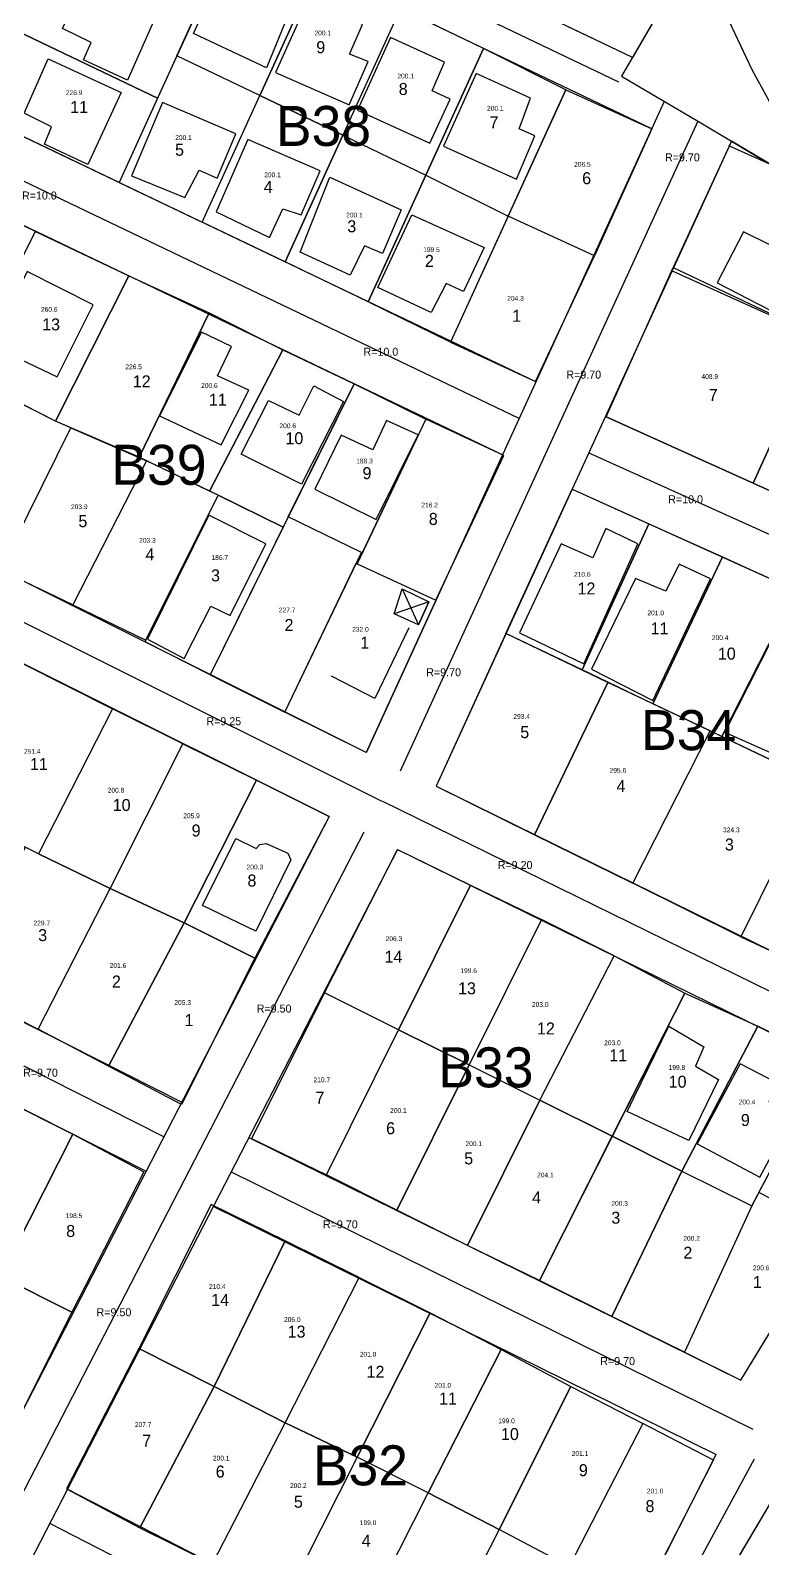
# Model space of a CAD drawing. Header units: inches. Extents: x 461960 to 463067, y 992848 to 993579.
# Drawn here: x 462111.5 to 462203.1, y 993290.6 to 993480.3 of the extents above; entities that cross this region are included whole.
import ezdxf

# ---------------------------------------------------------------- set-up
doc = ezdxf.new("R2010")
doc.units = ezdxf.units.IN
doc.header["$MEASUREMENT"] = 0
for name, color, linetype in [('bulding', 56, 'Continuous'), ('fence', 6, 'Continuous'), ('road', 1, 'Continuous'), ('septic tank', 7, 'Continuous'), ('text', 55, 'Continuous')]:
    doc.layers.add(name, color=color, linetype=linetype)
doc.layers.add('H', color=7, linetype='Continuous', lineweight=100)
doc.layers.add('R', color=2, linetype='Continuous', lineweight=30)

msp = doc.modelspace()

# ---------------------------------------------------------------- linework, layer by layer
at = {"layer": 'bulding', "color": 17}
for points, elevation in [([(462141.05, 993475.65), (462131.94, 993479.93), (462136.05, 993489.01), (462142.82, 993485.92), (462141.22, 993482.32), (462143.4, 993481.33)], 2501.05), ([(462118.69, 993487.29), (462127.72, 993483.2), (462123.67, 993474.11), (462118.18, 993476.62), (462119.13, 993478.81), (462115.53, 993480.56)], 2503.08), ([(462146.28, 993484.14), (462142.18, 993475.06), (462151.37, 993470.99), (462153.78, 993476.42), (462151.45, 993477.34), (462153.05, 993481.05)], 2500.5), ([(462156.56, 993479.44), (462152.45, 993470.36), (462161.46, 993466.22), (462164.04, 993471.7), (462161.78, 993472.77), (462163.32, 993476.35)], 2499.06), ([(462113.74, 993476.75), (462122.88, 993472.56), (462118.69, 993463.55), (462113.29, 993466.09), (462114.18, 993468.27), (462110.74, 993469.98)], 2505.26), ([(462167.28, 993474.93), (462163.18, 993465.86), (462172.33, 993461.72), (462174.63, 993467.13), (462172.64, 993468.02), (462174.05, 993471.85)], 2497.89), ([(462128.06, 993471.29), (462124.17, 993462.14), (462130.82, 993459.42), (462132.61, 993462.83), (462134.88, 993461.86), (462137.23, 993467.39)], 2502.12), ([(462138.71, 993466.66), (462134.75, 993457.63), (462141.43, 993454.41), (462143.09, 993458), (462145.39, 993457.28), (462147.77, 993462.75)], 2501.18), ([(462145.27, 993452.6), (462148.96, 993461.99), (462157.9, 993457.9), (462155.56, 993452.44), (462153.3, 993453.37), (462151.5, 993449.74), (462145.27, 993452.6)], 2499.64), ([(462154.98, 993448.2), (462159.21, 993457.28), (462168.26, 993453.19), (462165.67, 993447.67), (462163.52, 993448.67), (462161.64, 993445.06)], 2499), ([(462210.64, 993453), (462205.23, 993455.62), (462203.98, 993453.5), (462200.72, 993455.15), (462197.42, 993448.77), (462206.63, 993444.03)], 2491.69), ([(462114.87, 993437), (462119.36, 993446.03), (462111.11, 993450.17), (462106.63, 993440.95)], 2503.2), ([(462132.93, 993442.6), (462127.66, 993432.13), (462135.4, 993428.51), (462138.84, 993435.35), (462134.92, 993437.14), (462136.69, 993440.82)], 2501.82), ([(462137.89, 993427.36), (462141.29, 993434.04), (462145.15, 993432.24), (462146.97, 993435.88), (462150.69, 993433.95), (462145.42, 993423.59)], 2500.11), ([(462147.08, 993422.97), (462154.76, 993419.17), (462160.01, 993429.75), (462156.06, 993431.55), (462154.33, 993427.9), (462150.41, 993429.74)], 2498.9), ([(462126.16, 993404.21), (462130.75, 993401.83), (462134.07, 993408.34), (462136.52, 993407.17), (462140.98, 993416.15), (462133.82, 993419.73)], 2501.02), ([(462187.5, 993416.13), (462183.48, 993418.05), (462181.86, 993414.38), (462177.9, 993416.15), (462172.68, 993405.02), (462180.74, 993401.16)], 2493.94), ([(462196.59, 993411.76), (462192.65, 993413.62), (462190.99, 993410.22), (462187.21, 993411.83), (462181.71, 993400.49), (462189.35, 993396.57)], 2492.42), ([(462207.97, 993388.33), (462198.36, 993392.56), (462205.85, 993407.27), (462214.91, 993403.14)], 2489.85), ([(462133.03, 993370.92), (462137.2, 993379.33), (462139.75, 993378.07), (462140.21, 993378.55), (462141.03, 993378.68), (462143.72, 993377.48), (462144.1, 993376.66), (462139.72, 993367.74)], 2499.63), ([(462191.37, 993355.84), (462195.75, 993353.28), (462194.71, 993350.85), (462197.59, 993349.19), (462193.89, 993341.57), (462186.14, 993345.18)], 2493.41), ([(462200.31, 993351.14), (462194.93, 993341.15), (462202.73, 993336.97), (462206.78, 993344.49), (462203.91, 993346.46), (462204.87, 993348.79)], 2491.87)]:
    msp.add_lwpolyline(points, close=True, dxfattribs=dict(at, elevation=elevation))
at = {"layer": 'bulding', "color": 17, "elevation": 2498.42}
msp.add_lwpolyline([(462158.87, 993405.64), (462154.61, 993396.83), (462149.19, 993399.61)], dxfattribs=at)
at = {"layer": 'fence', "color": 6, "lineweight": 30, "elevation": 2483.59}
msp.add_lwpolyline([(462398.73, 993443.27), (462347.27, 993445.4), (462293.05, 993448.46), (462209.62, 993461.07), (462201.81, 993475.4), (462191.85, 993496.41), (462173.04, 993510.42), (462155.07, 993529.88), (462135.59, 993541.04), (462112.79, 993490.03), (462093.85, 993447.24), (462078.1, 993417.55), (462063.38, 993386.38), (462038.7, 993337.08), (462016.49, 993292.11), (461999.23, 993259.86)], dxfattribs=at)
at = {"layer": 'fence', "color": 126}
for points, elevation in [([(462182.02, 993497.46), (462191.95, 993489.27), (462191.62, 993485.21), (462186.81, 993476.93), (462174.94, 993482.6)], 2496.21), ([(462137.07, 993492.95), (462147.44, 993487.99), (462140.22, 993472.16), (462129.84, 993477.12)], 2495.12), ([(462114.97, 993490.67), (462132.25, 993482.4), (462127.43, 993471.85), (462109.92, 993480.22)], 2496.21), ([(462147.44, 993487.99), (462157.82, 993483.03), (462150.59, 993467.2), (462140.22, 993472.16), (462147.44, 993487.99)], 2495.12), ([(462168.19, 993478.07), (462157.82, 993483.03), (462150.59, 993467.2), (462160.97, 993462.24)], 2495.15), ([(462109.92, 993480.22), (462127.43, 993471.85), (462122.62, 993461.29), (462104.84, 993469.79)], 2496.21), ([(462178.48, 993472.9), (462168.19, 993478.07), (462160.97, 993462.24), (462171.26, 993457.08)], 2495.15), ([(462140.22, 993472.16), (462129.84, 993477.12), (462122.62, 993461.29), (462132.99, 993456.33)], 2495.12), ([(462140.22, 993472.16), (462150.59, 993467.2), (462143.37, 993451.37), (462132.99, 993456.33), (462140.22, 993472.16)], 2495.12), ([(462150.59, 993467.2), (462160.97, 993462.24), (462153.75, 993446.4), (462143.37, 993451.37)], 2495.15), ([(462112.18, 993455.2), (462100.54, 993460.76), (462092.06, 993442.97), (462103.13, 993437.32)], 2496.29), ([(462160.97, 993462.24), (462171.26, 993457.08), (462164.08, 993441.34), (462153.75, 993446.4), (462160.97, 993462.24)], 2495.15), ([(462114.65, 993431.49), (462103.13, 993437.32), (462112.18, 993455.2), (462123.83, 993449.63)], 2502.03), ([(462133.88, 993445), (462143.11, 993440.41), (462133.93, 993422.73), (462125.13, 993426.98)], 2501.29), ([(462210.2, 993442), (462219.29, 993437.84), (462211.04, 993419.62), (462201.92, 993423.73)], 2491.28), ([(462143.11, 993440.41), (462152.01, 993436.15), (462143.12, 993418.22), (462135, 993422.21), (462133.93, 993422.73)], 2501.29), ([(462104.59, 993436.59), (462095.66, 993418.97), (462107.78, 993412.87), (462116.59, 993430.65), (462114.65, 993431.49)], 2502.03), ([(462152.01, 993436.15), (462160.99, 993431.73), (462153.03, 993415.02), (462143.76, 993419.5)], 2497.28), ([(462179.27, 993422.98), (462188.88, 993418.65), (462180.52, 993400.38), (462171, 993404.92), (462179.27, 993422.98)], 2494), ([(462135, 993422.21), (462143.12, 993418.22), (462134, 993399.76), (462125.86, 993403.89)], 2501.14), ([(462188.88, 993418.65), (462198.08, 993414.5), (462189.38, 993396.15), (462180.52, 993400.38)], 2494), ([(462152.38, 993413.66), (462162.24, 993409.1), (462153.53, 993390.08), (462143.35, 993395.1), (462152.27, 993413.72), (462152.38, 993413.66)], 2497.28), ([(462198.08, 993414.5), (462207.31, 993410.33), (462197.98, 993392.05), (462189.38, 993396.15)], 2494), ([(462197.98, 993392.05), (462207.31, 993410.33), (462216.43, 993406.22), (462207.71, 993387.42), (462197.98, 993392.05)], 2489.18), ([(462183.76, 993398.83), (462171, 993404.92), (462162.25, 993385.84), (462174.56, 993379.79)], 2492.39), ([(462196.53, 993392.75), (462183.76, 993398.83), (462174.56, 993379.79), (462186.85, 993373.74)], 2492.39), ([(462139.8, 993386.6), (462148.89, 993382.06), (462139.59, 993364.34), (462130.77, 993368.78), (462139.8, 993386.6)], 2499.62), ([(462193.36, 993359.98), (462202.48, 993355.84), (462193.01, 993337.74), (462184.29, 993342.09)], 2493.21), ([(462193.01, 993337.74), (462201.73, 993333.4), (462211.32, 993351.5), (462202.48, 993355.84)], 2493.04), ([(462211.32, 993351.5), (462221.64, 993346.44), (462211.81, 993330.35), (462202.62, 993335.07)], 2493.04), ([(462184.29, 993342.09), (462193.01, 993337.74), (462184.25, 993319.58), (462175.19, 993324.05)], 2493.04), ([(462193.01, 993337.74), (462201.73, 993333.4), (462193.34, 993315.1), (462184.25, 993319.58)], 2493.04), ([(462202.62, 993335.07), (462201.73, 993333.4), (462193.34, 993315.1), (462200.38, 993311.63), (462211.81, 993330.35)], 2493.04)]:
    msp.add_lwpolyline(points, close=True, dxfattribs=dict(at, elevation=elevation))
at = {"layer": 'fence', "color": 1}
for points, elevation in [([(462178.48, 993472.9), (462189.24, 993468.03), (462182.08, 993452.13), (462171.26, 993457.08)], 2496.44), ([(462182.08, 993452.13), (462171.26, 993457.08), (462164.08, 993441.34), (462174.69, 993436.43)], 2496.21), ([(462123.83, 993449.63), (462133.88, 993445), (462125.13, 993426.98), (462114.65, 993431.49)], 2502.03), ([(462191.92, 993450.67), (462210.2, 993442), (462201.92, 993423.73), (462183.55, 993432.03)], 2494), ([(462107.78, 993412.87), (462116.59, 993430.65), (462126.06, 993426.53), (462116.81, 993408.5)], 2503.91), ([(462152.38, 993413.66), (462162.24, 993409.1), (462170.74, 993427.19), (462160.99, 993431.73)], 2499.3), ([(462116.81, 993408.5), (462125.97, 993404.11), (462135, 993422.21), (462126.06, 993426.53)], 2502.69), ([(462143.76, 993419.5), (462143.76, 993419.5), (462134, 993399.76), (462143.35, 993395.1), (462152.92, 993415.07)], 2500.82), ([(462112.52, 993377.39), (462110.88, 993378.22), (462101.58, 993382.87), (462110.7, 993401.12), (462121.79, 993395.53)], 2502.14), ([(462112.52, 993377.39), (462121.5, 993373.07), (462130.59, 993391.14), (462121.79, 993395.53)], 2502.14), ([(462186.85, 993373.74), (462196.53, 993392.75), (462209.98, 993386.34), (462200.38, 993367.03)], 2494.63), ([(462130.59, 993391.14), (462139.8, 993386.6), (462130.77, 993368.78), (462121.5, 993373.07)], 2500.9), ([(462209.98, 993386.34), (462200.38, 993367.03), (462214.26, 993360.56), (462223.76, 993379.77)], 2491.06), ([(462102.18, 993360.71), (462112.51, 993355.47), (462121.5, 993373.07), (462112.52, 993377.39), (462110.88, 993378.22)], 2502.14), ([(462157.45, 993377.94), (462166.56, 993373.48), (462157.57, 993355.41), (462148.32, 993360.03)], 2493.21), ([(462166.56, 993373.48), (462175.44, 993369.17), (462166.4, 993351.01), (462157.57, 993355.41)], 2493.21), ([(462130.77, 993368.78), (462121.31, 993350.86), (462112.51, 993355.47), (462121.5, 993373.07)], 2500.9), ([(462130.77, 993368.78), (462139.59, 993364.34), (462130.41, 993346.05), (462121.31, 993350.86)], 2500.9), ([(462166.4, 993351.01), (462175.24, 993346.6), (462184.52, 993364.66), (462175.44, 993369.17)], 2493.21), ([(462184.52, 993364.66), (462193.36, 993359.98), (462184.29, 993342.09), (462175.24, 993346.6)], 2493.21), ([(462148.32, 993360.03), (462139.18, 993341.8), (462148.54, 993337.28), (462157.57, 993355.41)], 2493.21), ([(462157.57, 993355.41), (462166.4, 993351.01), (462157.37, 993332.85), (462148.54, 993337.28)], 2493.21), ([(462166.4, 993351.01), (462175.24, 993346.6), (462166.17, 993328.44), (462157.37, 993332.85)], 2493.21), ([(462108.03, 993346.76), (462116.83, 993342.38), (462107.84, 993324.57), (462098.85, 993329.08)], 2499.66), ([(462175.24, 993346.6), (462184.29, 993342.09), (462175.19, 993324.05), (462166.17, 993328.44)], 2493.21), ([(462116.83, 993342.38), (462125.73, 993337.67), (462116.72, 993320.11), (462107.84, 993324.57)], 2499.66), ([(462125.1, 993315.58), (462134.51, 993310.81), (462143.37, 993329.02), (462134.15, 993333.58)], 2491.77), ([(462134.51, 993310.81), (462143.39, 993306.3), (462152.63, 993324.44), (462143.37, 993329.02)], 2502.02), ([(462107.84, 993324.57), (462116.72, 993320.11), (462107.62, 993302.07), (462098.72, 993306.48)], 2499.66), ([(462143.39, 993306.3), (462152.63, 993324.44), (462161.51, 993320.02), (462152.38, 993301.98)], 2499.85), ([(462161.29, 993297.54), (462152.38, 993301.98), (462161.51, 993320.02), (462170.39, 993315.46)], 2498.07), ([(462125.1, 993315.58), (462116.04, 993298.03), (462125.2, 993293.16), (462134.51, 993310.81)], 2491.77), ([(462161.29, 993297.54), (462170.39, 993315.46), (462179.12, 993310.82), (462170.13, 993292.93)], 2498.07), ([(462134.51, 993310.81), (462125.2, 993293.16), (462134.29, 993288.66), (462143.39, 993306.3)], 2502.02), ([(462178.9, 993288.32), (462170.13, 993292.93), (462179.12, 993310.82), (462188.12, 993306.2)], 2497.53), ([(462143.39, 993306.3), (462152.38, 993301.98), (462143.37, 993284.15), (462134.29, 993288.66)], 2499.85), ([(462178.9, 993288.32), (462187.73, 993283.63), (462196.95, 993301.63), (462188.12, 993306.2)], 2497.53), ([(462152.38, 993301.98), (462143.37, 993284.15), (462152.21, 993279.65), (462161.29, 993297.54)], 2498.07), ([(462207.02, 993301.22), (462198.04, 993286.08), (462207.54, 993280.22), (462216.8, 993295.31)], 2487.56), ([(462161.29, 993297.54), (462170.13, 993292.93), (462161.04, 993275.03), (462152.21, 993279.65)], 2498.07), ([(462170.13, 993292.93), (462161.04, 993275.03), (462169.71, 993270.48), (462178.9, 993288.32)], 2497.53)]:
    msp.add_lwpolyline(points, close=True, dxfattribs=dict(at, elevation=elevation))
at = {"layer": 'fence', "color": 126, "elevation": 2494}
msp.add_lwpolyline([(462191.92, 993450.67), (462210.2, 993442), (462216.6, 993456.14), (462199.19, 993466.46), (462191.92, 993450.67)], dxfattribs=at)
at = {"layer": 'R'}
msp.add_polyline3d([(462191.62, 993485.21, 0), (462185.47, 993474.61, 0), (462195.56, 993468.62, 0), (462203.89, 993463.68, 0)], dxfattribs=at)
at = {"layer": 'road', "color": 74}
for p, q in [((462178.48, 993472.9, 2495.15), (462164.08, 993441.34, 2496.21)), ((462123.83, 993449.63, 2496.21), (462114.65, 993431.49, 2502.03)), ((462133.88, 993445, 2501.29), (462125.13, 993426.98, 2502.03)), ((462175.19, 993324.05, 2493.21), (462193.36, 993359.98, 2493.21)), ((462193.01, 993337.74, 2493.04), (462202.48, 993355.84, 2493.21)), ((462193.01, 993337.74, 2493.04), (462184.25, 993319.58, 2493.04))]:
    msp.add_line(p, q, dxfattribs=at)
at = {"layer": 'road', "color": 251}
for points, elevation in [([(462186.81, 993476.93), (462122.88, 993507.5)], 2496.21), ([(462185.11, 993473.86), (462121.47, 993504.29)], 2496.21), ([(462189.23, 993468.01), (462119.86, 993501.18)], 2496.21), ([(462190.8, 993471.44), (462153.5, 993390.03)], 2495.15), ([(462174.73, 993436.37), (462104.85, 993469.78)], 2496.21), ([(462195, 993468.95), (462157.78, 993387.72)], 2495.15), ([(462199.19, 993466.46), (462162.25, 993385.84)], 2495.15), ([(462172.65, 993431.82), (462102.69, 993465.27)], 2496.21), ([(462198.85, 993465.93), (462204.03, 993463.6)], 2494), ([(462170.74, 993427.19), (462100.54, 993460.76)], 2496.21), ([(462191.77, 993450.26), (462262.62, 993418.29)], 2494), ([(462200.38, 993311.63), (462282.7, 993446.39)], 2485.58), ([(462183.41, 993432.09), (462253.83, 993400.32)], 2494), ([(462183.55, 993432.03), (462254.4, 993400.06)], 2494), ([(462181.35, 993427.53), (462251.77, 993395.76)], 2494), ([(462153.53, 993390.08), (462083.51, 993425.03)], 2499.62), ([(462179.27, 993422.98), (462249.14, 993391.46)], 2494), ([(462179.3, 993422.97), (462249.71, 993391.2)], 2494), ([(462155.51, 993383.92), (462081.52, 993420.85)], 2499.62), ([(462148.89, 993382.06), (462079.74, 993416.57)], 2499.62), ([(462162.25, 993385.84), (462226.46, 993354.32)], 2493.21), ([(462155.56, 993384), (462224.05, 993350.38)], 2493.21), ([(462148.89, 993382.06), (462084.77, 993257.96)], 2493.21), ([(462062.41, 993380.73), (462130.45, 993346.37)], 2500.51), ([(462153.23, 993380.12), (462088.96, 993255.73)], 2493.21), ([(462157.45, 993377.94), (462093.16, 993253.5)], 2493.21), ([(462157.45, 993377.94), (462221.64, 993346.44)], 2493.21), ([(462060.32, 993376.35), (462128.18, 993342.08)], 2500.51), ([(462058.16, 993372.01), (462126, 993337.75)], 2500.51), ([(462138.86, 993341.95), (462200.38, 993311.63)], 2493.21), ([(462136.63, 993337.65), (462201.89, 993305.47)], 2493.21), ([(462134.41, 993333.34), (462197.3, 993302.33)], 2493.21), ([(462178.77, 993265.82), (462197.3, 993302.33)], 2491.77), ([(462184.69, 993269.74), (462202.07, 993301.78)], 2491.77), ([(462207.02, 993301.22), (462189.03, 993270.9)], 2487.56), ([(462178.77, 993265.82), (462116.14, 993297.98)], 2491.77), ([(462175.68, 993262.01), (462113.94, 993293.71)], 2491.77)]:
    msp.add_lwpolyline(points, dxfattribs=dict(at, elevation=elevation))
at = {"layer": 'septic tank', "color": 44, "elevation": 2498.44}
msp.add_lwpolyline([(462158.03, 993410.52), (462161.37, 993408.91), (462160.07, 993406), (462157, 993407.41), (462158.03, 993410.52), (462160.07, 993406), (462161.37, 993408.91), (462157, 993407.41)], dxfattribs=at)

# ---------------------------------------------------------------- texts
at = {"layer": 'H', "color": 20, "lineweight": 25, "attachment_point": 1}
for s, insert, char_height, width in [('{\\C2;9}', (462147.28, 993478.96), 1.5, 3.6979), ('{\\C2;8}', (462157.59, 993473.74), 1.5, 3.6979), ('{\\C2;11}', (462116.5, 993471.48), 1.5, 3.6979), ('{\\C5;B38}', (462142.23, 993470.87, -2464.83), 5, 12.8411), ('{\\C2;7}', (462168.94, 993469.56), 1.5, 3.6979), ('{\\C2;5}', (462129.62, 993466.15), 1.5, 3.6979), ('{\\C2;6}', (462180.53, 993462.59), 1.5, 3.6979), ('{\\C2;4}', (462140.71, 993461.51), 1.5, 3.6979), ('{\\C2;3}', (462151.16, 993456.58), 1.5, 3.6979), ('{\\C2;2}', (462160.87, 993452.26), 1.5, 3.6979), ('{\\C2;1}', (462171.78, 993445.39), 1.5, 3.6979), ('{\\C2;13}', (462113, 993444.32), 1.5, 3.6979), ('{\\C2;12}', (462124.33, 993437.2), 1.5, 3.6979), ('{\\C2;11}', (462133.84, 993434.9), 1.5, 3.6979), ('{\\C2;7}', (462196.37, 993435.51), 1.5, 3.6979), ('{\\C5;B39}', (462121.66, 993428.52, -2464.83), 5, 12.8411), ('{\\C2;10}', (462143.42, 993430.09), 1.5, 3.6979), ('{\\C2;9}', (462153.06, 993425.73), 1.5, 3.6979), ('{\\C2;5}', (462117.53, 993419.73), 1.5, 3.6979), ('{\\C2;8}', (462161.35, 993420.01), 1.5, 3.6979), ('{\\C2;4}', (462125.91, 993415.57), 1.5, 3.6979), ('{\\C2;3}', (462134.12, 993412.95), 1.5, 3.6979), ('{\\C2;12}', (462179.95, 993411.31), 1.5, 3.6979), ('{\\C2;2}', (462143.31, 993406.75), 1.5, 3.6979), ('{\\C2;11}', (462189.1, 993406.32), 1.5, 3.6979), ('{\\C2;1}', (462152.79, 993404.55), 1.5, 3.6979), ('{\\C2;10}', (462197.5, 993403.17), 1.5, 3.6979), ('{\\C5;B34}', (462187.9, 993395.36, 29.8), 5, 12.8411), ('{\\C2;5}', (462172.79, 993393.36), 1.5, 3.6979), ('{\\C2;11}', (462111.47, 993389.37), 1.5, 3.6979), ('{\\C2;4}', (462184.82, 993386.61), 1.5, 3.6979), ('{\\C2;10}', (462121.82, 993384.25), 1.5, 3.6979), ('{\\C2;9}', (462131.69, 993381.06), 1.5, 3.6979), ('{\\C2;3}', (462198.38, 993379.31), 1.5, 3.6979), ('{\\C2;8}', (462138.67, 993374.81), 1.5, 3.6979), ('{\\C2;3}', (462112.5, 993367.99), 1.5, 3.6979), ('{\\C2;14}', (462155.81, 993365.28), 1.5, 3.6979), ('{\\C2;2}', (462121.72, 993362.19), 1.5, 3.6979), ('{\\C2;13}', (462165.01, 993361.34), 1.5, 3.6979), ('{\\C2;1}', (462130.8, 993357.36), 1.5, 3.6979), ('{\\C2;12}', (462174.88, 993356.32), 1.5, 3.6979), ('{\\C5;B33}', (462162.55, 993353.21, -2464.83), 5, 12.8411), ('{\\C2;11}', (462183.93, 993352.98), 1.5, 3.6979), ('{\\C2;10}', (462191.35, 993349.67), 1.5, 3.6979), ('{\\C2;7}', (462147.18, 993347.68), 1.5, 3.6979), ('{\\C2;9}', (462200.38, 993344.88), 1.5, 3.6979), ('{\\C2;6}', (462156.01, 993343.85), 1.5, 3.6979), ('{\\C2;5}', (462165.78, 993340.08), 1.5, 3.6979), ('{\\C2;4}', (462174.27, 993335.2), 1.5, 3.6979), ('{\\C2;3}', (462184.18, 993332.67), 1.5, 3.6979), ('{\\C2;8}', (462116, 993331.01), 1.5, 3.6979), ('{\\C2;2}', (462193.19, 993328.29), 1.5, 3.6979), ('{\\C2;1}', (462201.88, 993324.62), 1.5, 3.6979), ('{\\C2;14}', (462134.14, 993322.4), 1.5, 3.6979), ('{\\C2;13}', (462143.7, 993318.43), 1.5, 3.6979), ('{\\C2;12}', (462153.57, 993313.41), 1.5, 3.6979), ('{\\C2;11}', (462162.63, 993310.07), 1.5, 3.6979), ('{\\C2;10}', (462170.38, 993305.63), 1.5, 3.6979), ('{\\C2;7}', (462125.51, 993304.8), 1.5, 3.6979), ('{\\C5;B32}', (462146.85, 993303.47, -2464.83), 5, 12.8411), ('{\\C2;6}', (462134.7, 993300.94), 1.5, 3.6979), ('{\\C2;9}', (462180.12, 993301.11), 1.5, 3.6979), ('{\\C2;5}', (462144.48, 993297.17), 1.5, 3.6979), ('{\\C2;8}', (462188.45, 993296.62), 1.5, 3.6979), ('{\\C2;4}', (462152.96, 993292.29), 1.5, 3.6979)]:
    msp.add_mtext(s, dxfattribs=dict(at, insert=insert, char_height=char_height, width=width))
at = {"layer": 'text', "color": 3, "width": 2.8657, "attachment_point": 1}
for s, insert, char_height in [('{\\C6;200.1}', (462147.05, 993480.29), 0.6), ('{\\C6;200.1}', (462157.42, 993474.91), 0.6), ('{\\C6;226.9}', (462115.96, 993472.83), 0.6), ('{\\C6;200.1}', (462168.63, 993470.88), 0.6), ('{\\C6;200.1}', (462129.64, 993467.22), 0.6), ('{\\C4;R=9.70}', (462190.89, 993464.95), 1), ('{\\C6;200.1}', (462140.77, 993462.56), 0.6), ('206.5', (462179.52, 993463.88), 0.6), ('{\\C4;R=10.0}', (462110.47, 993460.18, 2496.21), 1), ('{\\C6;200.1}', (462151.02, 993457.54), 0.6), ('{\\C6;199.5}', (462160.65, 993453.21), 0.6), ('{\\C6;260.6}', (462112.84, 993445.74), 0.6), ('204.3', (462171.16, 993447.13), 0.6), ('{\\C4;R=10.0}', (462153.18, 993440.65), 1), ('{\\C4;226.5}', (462123.4, 993438.57), 0.6), ('{\\C4;R=9.70}', (462178.55, 993437.79), 1), ('{\\C6;200.6}', (462132.87, 993436.22), 0.6), ('408.9', (462195.45, 993437.35), 0.6), ('{\\C6;200.6}', (462142.67, 993431.2), 0.6), ('{\\C6;188.3}', (462152.27, 993426.79), 0.6), ('203.9', (462116.6, 993421.08), 0.6), ('216.2', (462160.42, 993421.29), 0.6), ('{\\C4;R=10.0}', (462191.29, 993422.21), 1), ('203.3', (462125.13, 993416.88), 0.6), ('{\\C6;186.7}', (462134.17, 993414.73), 0.6), ('{\\C6;210.6}', (462179.51, 993412.63, -2498.9), 0.6), ('227.7', (462142.6, 993408.17), 0.6), ('{\\C6;201.0}', (462188.69, 993407.81, -2498.9), 0.6), ('{\\C6;232.0}', (462151.77, 993405.76), 0.6), ('{\\C6;200.4}', (462196.75, 993404.72, -2498.9), 0.6), ('{\\C4;R=9.70}', (462161.03, 993400.59), 1), ('{\\C4;R=9.25}', (462133.53, 993394.47, 2499.62), 1), ('{\\C6;293.4}', (462171.93, 993394.87, -2498.9), 0.6), ('251.4', (462110.73, 993390.51), 0.6), ('{\\C6;295.6}', (462183.96, 993388.13, -2498.9), 0.6), ('200.8', (462121.19, 993385.65), 0.6), ('205.9', (462130.64, 993382.45), 0.6), ('324.3', (462198.15, 993380.69), 0.6), ('{\\C6;200.3}', (462138.56, 993376.05), 0.6), ('{\\C4;R=9.20}', (462169.97, 993376.5, 2493.21), 1), ('229.7', (462111.91, 993369.05), 0.6), ('206.3', (462155.95, 993367.09), 0.6), ('201.6', (462121.44, 993363.74), 0.6), ('199.6', (462165.3, 993363.1), 0.6), ('205.3', (462129.53, 993359.12), 0.6), ('{\\C4;R=9.50}', (462139.83, 993358.56), 1), ('203.0', (462174.25, 993358.87), 0.6), ('203.0', (462183.28, 993354.08), 0.6), ('{\\C4;R=9.70}', (462110.61, 993350.55, 2500.51), 1), ('{\\C6;199.8}', (462191.34, 993351), 0.6), ('210.7', (462146.93, 993349.45), 0.6), ('{\\C6;200.4}', (462200.11, 993346.68), 0.6), ('200.1', (462156.51, 993345.62), 0.6), ('200.1', (462165.94, 993341.47), 0.6), ('204.1', (462174.89, 993337.56), 0.6), ('{\\C6;200.3}', (462184.18, 993334.01), 0.6), ('198.5', (462115.94, 993332.47), 0.6), ('{\\C4;R=9.70}', (462148.11, 993331.59, 2493.21), 1), ('{\\C6;200.2}', (462193.18, 993329.63), 0.6), ('{\\C6;200.6}', (462201.88, 993325.95), 0.6), ('210.4', (462133.86, 993323.62), 0.6), ('{\\C4;R=9.50}', (462119.8, 993320.6), 1), ('206.0', (462143.24, 993319.49), 0.6), ('201.8', (462152.72, 993315.15), 0.6), ('{\\C4;R=9.70}', (462182.79, 993314.5, 2493.21), 1), ('201.0', (462162.07, 993311.27), 0.6), ('199.0', (462170.03, 993306.83), 0.6), ('207.7', (462124.59, 993306.37), 0.6), ('200.1', (462134.35, 993302.17), 0.6), ('201.1', (462179.23, 993302.75), 0.6), ('200.2', (462143.99, 993298.74), 0.6), ('201.0', (462188.62, 993298.06), 0.6), ('199.0', (462152.72, 993294.1), 0.6)]:
    msp.add_mtext(s, dxfattribs=dict(at, insert=insert, char_height=char_height))

doc.saveas('drawing.dxf')
